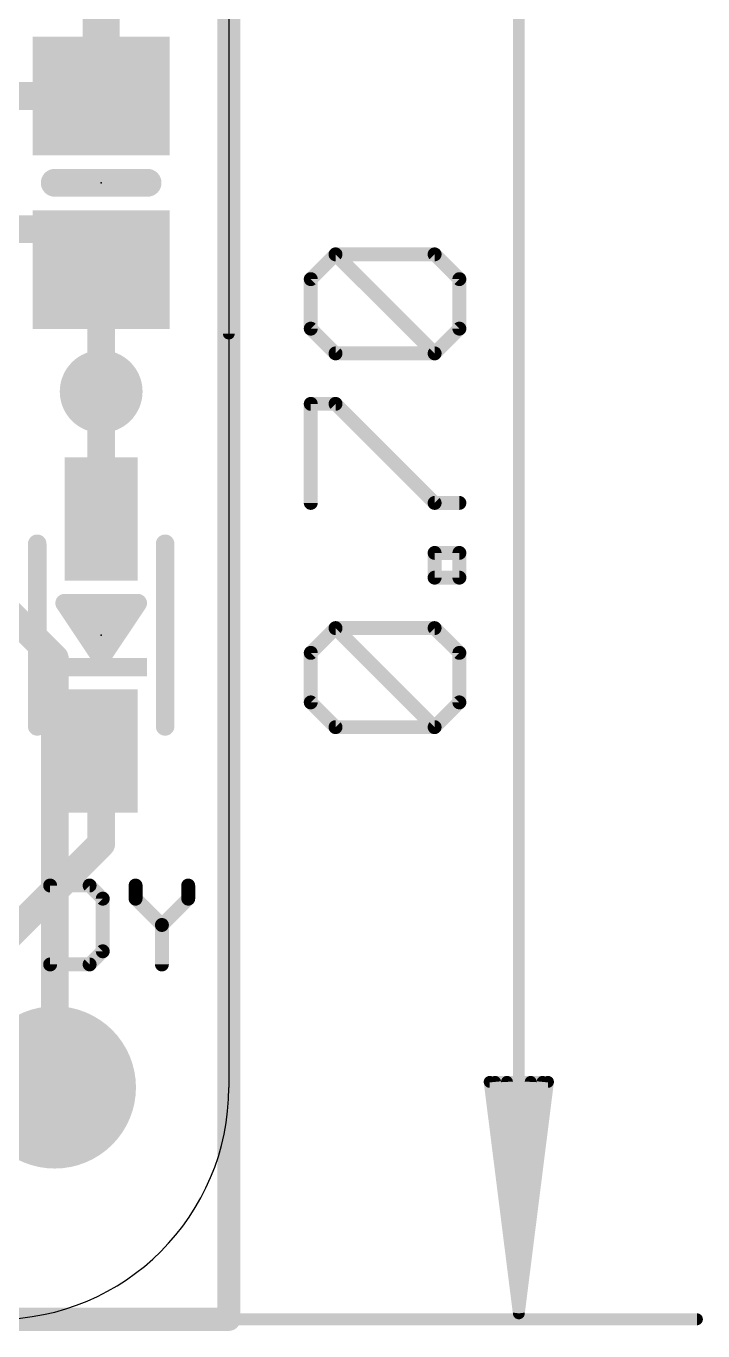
# Model space of a CAD drawing. Extents: x -11.5 to 29.3, y -5.3 to 31.6.
# Drawn here: x 21.91 to 29.32, y -0.13 to 14.16 of the extents above; entities that cross this region are included whole.
import ezdxf

# ---------------------------------------------------------------- set-up
doc = ezdxf.new("R2010")
doc.units = 0
for name, color, linetype in [('1', 12, 'CONTINUOUS'), ('16', 132, 'CONTINUOUS'), ('17', 110, 'CONTINUOUS'), ('18', 110, 'CONTINUOUS'), ('20', 53, 'CONTINUOUS'), ('21', 40, 'CONTINUOUS'), ('23', 40, 'CONTINUOUS'), ('47', 253, 'CONTINUOUS')]:
    doc.layers.add(name, color=color, linetype=linetype)

# ---------------------------------------------------------------- blocks, each defined once
blk = doc.blocks.new('RECT')
blk.add_solid([(-0.5, -0.5), (0.5, -0.5), (-0.5, 0.5), (0.5, 0.5)])
blk = doc.blocks.new('ROUNDP')
at = {"const_width": 0.5}
blk.add_lwpolyline([(0, -0.25, 1), (0, 0.25, 1), (0, -0.25)], format="xyb", dxfattribs=at)
blk = doc.blocks.new('ROUNDV')
at = {"const_width": 0.5}
blk.add_lwpolyline([(0, -0.25, 1), (0, 0.25, 1), (0, -0.25)], format="xyb", dxfattribs=at)

msp = doc.modelspace()

# ---------------------------------------------------------------- linework, layer by layer
at = {"layer": '1'}
for points, const_width in [([(24.13, 21.59), (24.13, 0)], 0.254), ([(22.733, 13.396), (22.733, 14.859)], 0.4064), ([(20.701, 13.396), (22.733, 13.396)], 0.3048), ([(22.733, 11.496), (22.733, 10.16)], 0.3048), ([(22.733, 10.16), (22.733, 8.763)], 0.3048), ([(22.733, 6.223), (22.733, 5.207)], 0.3048), ([(22.733, 5.207), (21.59, 4.064)], 0.3048), ([(24.13, 0), (0, 0)], 0.254)]:
    msp.add_lwpolyline(points, dxfattribs=dict(at, const_width=const_width))
for points, const_width in [([(22.6314, 13.396, 1), (22.8346, 13.396)], 0.2032), ([(22.733, 13.3198, 1), (22.733, 13.4722)], 0.1524), ([(22.8092, 11.496, 1), (22.6568, 11.496)], 0.1524), ([(22.8092, 10.16, 1), (22.6568, 10.16)], 0.1524), ([(22.6568, 10.16, 1), (22.8092, 10.16)], 0.1524), ([(22.6568, 8.763, 1), (22.8092, 8.763)], 0.1524), ([(22.8092, 6.223, 1), (22.6568, 6.223)], 0.1524), ([(22.7869, 5.1531, 1), (22.6791, 5.2609)], 0.1524), ([(22.6568, 5.207, 1), (22.8092, 5.207)], 0.1524), ([(24.0665, 0, 1), (24.1935, 0)], 0.127), ([(24.13, -0.0635, 1), (24.13, 0.0635)], 0.127)]:
    msp.add_lwpolyline(points, format="xyb", dxfattribs=dict(at, const_width=const_width))
at = {"layer": '16'}
for points, const_width in [([(24.13, 21.59), (24.13, 0)], 0.254), ([(9.906, 11.938), (22.733, 11.938)], 0.3048), ([(22.733, 11.938), (22.733, 10.16)], 0.3048), ([(22.225, 7.239), (21.6535, 7.8105)], 0.3048), ([(22.225, 2.54), (22.225, 7.239)], 0.3048), ([(24.13, 0), (0, 0)], 0.254)]:
    msp.add_lwpolyline(points, dxfattribs=dict(at, const_width=const_width))
for points, const_width in [([(22.8092, 11.938, 1), (22.6568, 11.938)], 0.1524), ([(22.733, 11.8618, 1), (22.733, 12.0142)], 0.1524), ([(22.6568, 10.16, 1), (22.8092, 10.16)], 0.1524), ([(22.3012, 7.239, 1), (22.1488, 7.239)], 0.1524), ([(22.1711, 7.1851, 1), (22.2789, 7.2929)], 0.1524), ([(22.1488, 2.54, 1), (22.3012, 2.54)], 0.1524), ([(24.0665, 0, 1), (24.1935, 0)], 0.127), ([(24.13, -0.0635, 1), (24.13, 0.0635)], 0.127)]:
    msp.add_lwpolyline(points, format="xyb", dxfattribs=dict(at, const_width=const_width))
at = {"layer": '20'}
msp.add_line((24.13, 19.05), (24.13, 2.54), dxfattribs=at)
msp.add_arc((21.59, 2.54), 2.54, 270, 0, dxfattribs=at)
at = {"layer": '21'}
for points, const_width in [([(22.225, 12.446), (23.241, 12.446)], 0.3048), ([(22.033, 6.493), (22.033, 8.493)], 0.2032), ([(23.433, 8.493), (23.433, 6.493)], 0.2032), ([(22.733, 7.243), (22.333, 7.843)], 0.2032), ([(22.333, 7.843), (23.133, 7.843)], 0.2032), ([(23.133, 7.843), (22.733, 7.243)], 0.2032), ([(22.733, 7.393), (22.533, 7.693)], 0.2032), ([(22.533, 7.693), (22.933, 7.693)], 0.2032), ([(22.933, 7.693), (22.733, 7.393)], 0.2032), ([(22.6494, 7.5184), (22.8166, 7.5184)], 0.2032), ([(22.1742, 4.7505), (22.1742, 3.8862)], 0.1524), ([(22.6064, 4.7505), (22.1742, 4.7505)], 0.1524), ([(22.7504, 4.6065), (22.6064, 4.7505)], 0.1524), ([(23.1097, 4.7505), (23.1097, 4.6065)], 0.1524), ([(23.6859, 4.6065), (23.6859, 4.7505)], 0.1524), ([(22.7504, 4.0303), (22.7504, 4.6065)], 0.1524), ([(23.1097, 4.6065), (23.3978, 4.3184)], 0.1524), ([(23.3978, 4.3184), (23.6859, 4.6065)], 0.1524), ([(23.3978, 4.3184), (23.3978, 3.8862)], 0.1524), ([(22.6064, 3.8862), (22.7504, 4.0303)], 0.1524), ([(22.1742, 3.8862), (22.6064, 3.8862)], 0.1524)]:
    msp.add_lwpolyline(points, dxfattribs=dict(at, const_width=const_width))
for points, const_width in [([(22.225, 12.5222, 1), (22.225, 12.3698)], 0.1524), ([(23.241, 12.3698, 1), (23.241, 12.5222)], 0.1524), ([(22.0838, 8.493, 1), (21.9822, 8.493)], 0.1016), ([(23.4838, 8.493, 1), (23.3822, 8.493)], 0.1016), ([(22.3753, 7.8712, 1), (22.2907, 7.8148)], 0.1016), ([(22.333, 7.8938, 1), (22.333, 7.7922)], 0.1016), ([(23.1753, 7.8148, 1), (23.0907, 7.8712)], 0.1016), ([(23.133, 7.7922, 1), (23.133, 7.8938)], 0.1016), ([(22.5753, 7.7212, 1), (22.4907, 7.6648)], 0.1016), ([(22.533, 7.7438, 1), (22.533, 7.6422)], 0.1016), ([(22.9753, 7.6648, 1), (22.8907, 7.7212)], 0.1016), ([(22.933, 7.6422, 1), (22.933, 7.7438)], 0.1016), ([(22.6494, 7.5692, 1), (22.6494, 7.4676)], 0.1016), ([(22.8166, 7.4676, 1), (22.8166, 7.5692)], 0.1016), ([(22.6907, 7.4212, 1), (22.7753, 7.3648)], 0.1016), ([(22.6907, 7.3648, 1), (22.7753, 7.4212)], 0.1016), ([(22.6907, 7.2712, 1), (22.7753, 7.2148)], 0.1016), ([(22.6907, 7.2148, 1), (22.7753, 7.2712)], 0.1016), ([(21.9822, 6.493, 1), (22.0838, 6.493)], 0.1016), ([(23.3822, 6.493, 1), (23.4838, 6.493)], 0.1016), ([(22.2123, 4.7505, 1), (22.1361, 4.7505)], 0.0762), ([(22.1742, 4.7886, 1), (22.1742, 4.7124)], 0.0762), ([(22.6333, 4.7775, 1), (22.5794, 4.7236)], 0.0762), ([(22.6064, 4.7124, 1), (22.6064, 4.7886)], 0.0762), ([(23.1478, 4.7505, 1), (23.0716, 4.7505)], 0.0762), ([(23.724, 4.7505, 1), (23.6478, 4.7505)], 0.0762), ([(22.7885, 4.6065, 1), (22.7123, 4.6065)], 0.0762), ([(22.7235, 4.5795, 1), (22.7774, 4.6334)], 0.0762), ([(23.1367, 4.6334, 1), (23.0828, 4.5795)], 0.0762), ([(23.0716, 4.6065, 1), (23.1478, 4.6065)], 0.0762), ([(23.6478, 4.6065, 1), (23.724, 4.6065)], 0.0762), ([(23.7129, 4.5795, 1), (23.659, 4.6334)], 0.0762), ([(23.4359, 4.3184, 1), (23.3597, 4.3184)], 0.0762), ([(23.3709, 4.3453, 1), (23.4248, 4.2914)], 0.0762), ([(23.3709, 4.2914, 1), (23.4248, 4.3453)], 0.0762), ([(22.7123, 4.0303, 1), (22.7885, 4.0303)], 0.0762), ([(22.7774, 4.0033, 1), (22.7235, 4.0572)], 0.0762), ([(22.1742, 3.9243, 1), (22.1742, 3.8481)], 0.0762), ([(22.1361, 3.8862, 1), (22.2123, 3.8862)], 0.0762), ([(22.5794, 3.9131, 1), (22.6333, 3.8593)], 0.0762), ([(22.6064, 3.8481, 1), (22.6064, 3.9243)], 0.0762), ([(23.3597, 3.8862, 1), (23.4359, 3.8862)], 0.0762)]:
    msp.add_lwpolyline(points, format="xyb", dxfattribs=dict(at, const_width=const_width))
at = {"layer": '23'}
for p in [(22.733, 12.446), (22.733, 7.493)]:
    msp.add_point(p, dxfattribs=at)
at = {"layer": '47'}
for points, const_width in [([(24.13, 10.795), (24.13, 31.16)], 0.13), ([(27.305, 0.065), (27.305, 17.715)], 0.13), ([(25.0273, 11.3912), (25.2985, 11.6624)], 0.1524), ([(25.2985, 11.6624), (26.3831, 11.6624)], 0.1524), ([(26.3831, 10.5777), (25.2985, 11.6624)], 0.1524), ([(26.3831, 11.6624), (26.6543, 11.3912)], 0.1524), ([(25.0273, 10.8489), (25.0273, 11.3912)], 0.1524), ([(26.6543, 11.3912), (26.6543, 10.8489)], 0.1524), ([(25.2985, 10.5777), (25.0273, 10.8489)], 0.1524), ([(26.6543, 10.8489), (26.3831, 10.5777)], 0.1524), ([(26.3831, 10.5777), (25.2985, 10.5777)], 0.1524), ([(25.0273, 8.9405), (25.0273, 10.0252)], 0.1524), ([(25.0273, 10.0252), (25.2985, 10.0252)], 0.1524), ([(25.2985, 10.0252), (26.3831, 8.9405)], 0.1524), ([(26.3831, 8.9405), (26.6543, 8.9405)], 0.1524), ([(26.3831, 8.122), (26.3831, 8.3931)], 0.1524), ([(26.3831, 8.3931), (26.6543, 8.3931)], 0.1524), ([(26.6543, 8.3931), (26.6543, 8.122)], 0.1524), ([(26.6543, 8.122), (26.3831, 8.122)], 0.1524), ([(25.0273, 7.2983), (25.2985, 7.5695)], 0.1524), ([(25.2985, 7.5695), (26.3831, 7.5695)], 0.1524), ([(26.3831, 6.4848), (25.2985, 7.5695)], 0.1524), ([(26.3831, 7.5695), (26.6543, 7.2983)], 0.1524), ([(25.0273, 6.756), (25.0273, 7.2983)], 0.1524), ([(26.6543, 7.2983), (26.6543, 6.756)], 0.1524), ([(25.2985, 6.4848), (25.0273, 6.756)], 0.1524), ([(26.6543, 6.756), (26.3831, 6.4848)], 0.1524), ([(26.3831, 6.4848), (25.2985, 6.4848)], 0.1524), ([(27.305, 0.065), (26.9858, 2.6)], 0.13), ([(26.9858, 2.6), (27.6242, 2.6)], 0.13), ([(27.305, 0.065), (27.045, 2.6)], 0.13), ([(27.305, 0.065), (27.175, 2.6)], 0.13), ([(27.6242, 2.6), (27.305, 0.065)], 0.13), ([(27.435, 2.6), (27.305, 0.065)], 0.13), ([(27.565, 2.6), (27.305, 0.065)], 0.13), ([(10.541, 0), (29.255, 0)], 0.13)]:
    msp.add_lwpolyline(points, dxfattribs=dict(at, const_width=const_width))
for points, const_width in [([(25.3254, 11.6893, 1), (25.2715, 11.6354)], 0.0762), ([(25.2985, 11.7005, 1), (25.2985, 11.6243)], 0.0762), ([(25.3254, 11.6354, 1), (25.2715, 11.6893)], 0.0762), ([(26.4101, 11.6893, 1), (26.3562, 11.6354)], 0.0762), ([(26.3831, 11.6243, 1), (26.3831, 11.7005)], 0.0762), ([(25.0654, 11.3912, 1), (24.9892, 11.3912)], 0.0762), ([(25.0004, 11.4181, 1), (25.0543, 11.3643)], 0.0762), ([(26.6924, 11.3912, 1), (26.6162, 11.3912)], 0.0762), ([(26.6274, 11.3643, 1), (26.6812, 11.4181)], 0.0762), ([(25.0543, 10.8758, 1), (25.0004, 10.8219)], 0.0762), ([(24.9892, 10.8489, 1), (25.0654, 10.8489)], 0.0762), ([(26.6162, 10.8489, 1), (26.6924, 10.8489)], 0.0762), ([(26.6812, 10.8219, 1), (26.6274, 10.8758)], 0.0762), ([(24.0975, 10.795, 1), (24.1625, 10.795)], 0.065), ([(25.2985, 10.6158, 1), (25.2985, 10.5396)], 0.0762), ([(25.2715, 10.5508, 1), (25.3254, 10.6046)], 0.0762), ([(26.3562, 10.6046, 1), (26.4101, 10.5508)], 0.0762), ([(26.3562, 10.5508, 1), (26.4101, 10.6046)], 0.0762), ([(26.3831, 10.5396, 1), (26.3831, 10.6158)], 0.0762), ([(25.0654, 10.0252, 1), (24.9892, 10.0252)], 0.0762), ([(25.0273, 10.0633, 1), (25.0273, 9.9871)], 0.0762), ([(25.3254, 10.0521, 1), (25.2715, 9.9983)], 0.0762), ([(25.2985, 9.9871, 1), (25.2985, 10.0633)], 0.0762), ([(26.3831, 8.9786, 1), (26.3831, 8.9024)], 0.0762), ([(26.3562, 8.9136, 1), (26.4101, 8.9675)], 0.0762), ([(26.6543, 8.9024, 1), (26.6543, 8.9786)], 0.0762), ([(24.9892, 8.9405, 1), (25.0654, 8.9405)], 0.0762), ([(26.4212, 8.3931, 1), (26.345, 8.3931)], 0.0762), ([(26.3831, 8.4312, 1), (26.3831, 8.355)], 0.0762), ([(26.6924, 8.3931, 1), (26.6162, 8.3931)], 0.0762), ([(26.6543, 8.355, 1), (26.6543, 8.4312)], 0.0762), ([(26.3831, 8.1601, 1), (26.3831, 8.0839)], 0.0762), ([(26.345, 8.122, 1), (26.4212, 8.122)], 0.0762), ([(26.6162, 8.122, 1), (26.6924, 8.122)], 0.0762), ([(26.6543, 8.0839, 1), (26.6543, 8.1601)], 0.0762), ([(25.3254, 7.5964, 1), (25.2715, 7.5425)], 0.0762), ([(25.2985, 7.6076, 1), (25.2985, 7.5314)], 0.0762), ([(25.3254, 7.5425, 1), (25.2715, 7.5964)], 0.0762), ([(26.4101, 7.5964, 1), (26.3562, 7.5425)], 0.0762), ([(26.3831, 7.5314, 1), (26.3831, 7.6076)], 0.0762), ([(25.0654, 7.2983, 1), (24.9892, 7.2983)], 0.0762), ([(25.0004, 7.3252, 1), (25.0543, 7.2714)], 0.0762), ([(26.6924, 7.2983, 1), (26.6162, 7.2983)], 0.0762), ([(26.6274, 7.2714, 1), (26.6812, 7.3252)], 0.0762), ([(25.0543, 6.7829, 1), (25.0004, 6.729)], 0.0762), ([(24.9892, 6.756, 1), (25.0654, 6.756)], 0.0762), ([(26.6162, 6.756, 1), (26.6924, 6.756)], 0.0762), ([(26.6812, 6.729, 1), (26.6274, 6.7829)], 0.0762), ([(25.2985, 6.5229, 1), (25.2985, 6.4467)], 0.0762), ([(25.2715, 6.4579, 1), (25.3254, 6.5118)], 0.0762), ([(26.3562, 6.5118, 1), (26.4101, 6.4579)], 0.0762), ([(26.3562, 6.4579, 1), (26.4101, 6.5118)], 0.0762), ([(26.3831, 6.4467, 1), (26.3831, 6.5229)], 0.0762), ([(27.018, 2.6041, 1), (26.9535, 2.5959)], 0.065), ([(26.9858, 2.6325, 1), (26.9858, 2.5675)], 0.065), ([(27.0773, 2.6033, 1), (27.0127, 2.5967)], 0.065), ([(27.2075, 2.6017, 1), (27.1425, 2.5983)], 0.065), ([(27.4675, 2.5983, 1), (27.4025, 2.6017)], 0.065), ([(27.5973, 2.5967, 1), (27.5327, 2.6033)], 0.065), ([(27.6565, 2.5959, 1), (27.592, 2.6041)], 0.065), ([(27.6242, 2.5675, 1), (27.6242, 2.6325)], 0.065), ([(27.2728, 0.0691, 1), (27.3372, 0.0609)], 0.065), ([(27.2727, 0.0683, 1), (27.3373, 0.0617)], 0.065), ([(27.2725, 0.0633, 1), (27.3375, 0.0667)], 0.065), ([(27.2725, 0.0667, 1), (27.3375, 0.0633)], 0.065), ([(27.2725, 0.065, 1), (27.3375, 0.065)], 0.065), ([(27.2727, 0.0617, 1), (27.3373, 0.0683)], 0.065), ([(27.2728, 0.0609, 1), (27.3372, 0.0691)], 0.065), ([(29.255, -0.0325, 1), (29.255, 0.0325)], 0.065)]:
    msp.add_lwpolyline(points, format="xyb", dxfattribs=dict(at, const_width=const_width))

# ---------------------------------------------------------------- block references
at = {"layer": '1', "rotation": 90}
for p, xscale, yscale in [((22.733, 13.396), 1.3, 1.5), ((22.733, 11.496), 1.3, 1.5), ((22.733, 8.763), 1.35, 0.8), ((22.733, 6.223), 1.35, 0.8)]:
    msp.add_blockref('RECT', p, dxfattribs=dict(at, xscale=xscale, yscale=yscale))
at = {"layer": '17', "xscale": 1.778, "yscale": 1.778, "rotation": 270}
msp.add_blockref('ROUNDP', (22.225, 2.54), dxfattribs=at)
msp.add_blockref('ROUNDP', (22.225, 2.54), dxfattribs=at)
at = {"layer": '18', "xscale": 0.9064, "yscale": 0.9064}
msp.add_blockref('ROUNDV', (22.733, 10.16), dxfattribs=at)
msp.add_blockref('ROUNDV', (22.733, 10.16), dxfattribs=at)
at = {"layer": '21', "xscale": 0.2, "rotation": 90}
msp.add_blockref('RECT', (22.733, 7.143), dxfattribs=at)

doc.saveas('drawing.dxf')
